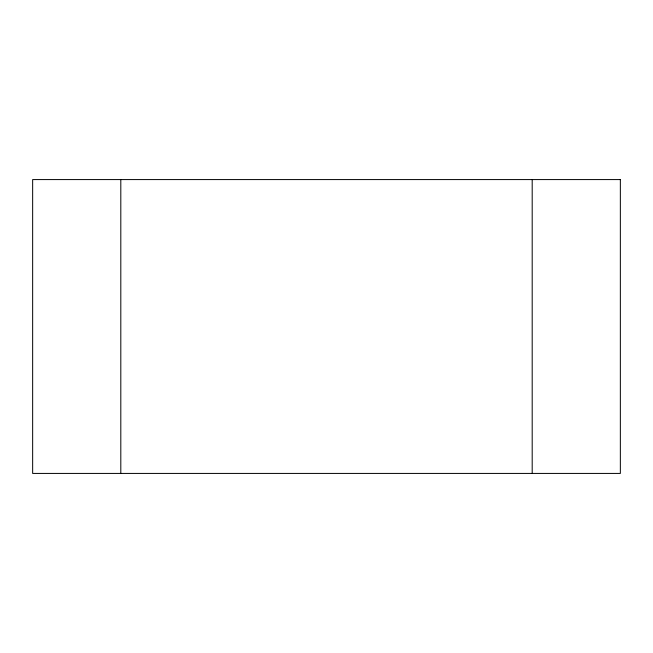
<?xml version="1.0" encoding="UTF-8"?>
<svg xmlns="http://www.w3.org/2000/svg" width="653" height="653" viewBox="0 0 653 653"><rect width="100%" height="100%" fill="white"/><g stroke="black" fill="none" stroke-linecap="round" stroke-linejoin="round"><path stroke-width="0.98" d="M532.195 179.575L532.195 473.425M120.805 179.575L120.805 473.425M620.35 179.575L32.65 179.575L32.65 473.425L620.35 473.425L620.35 179.575"/></g></svg>
